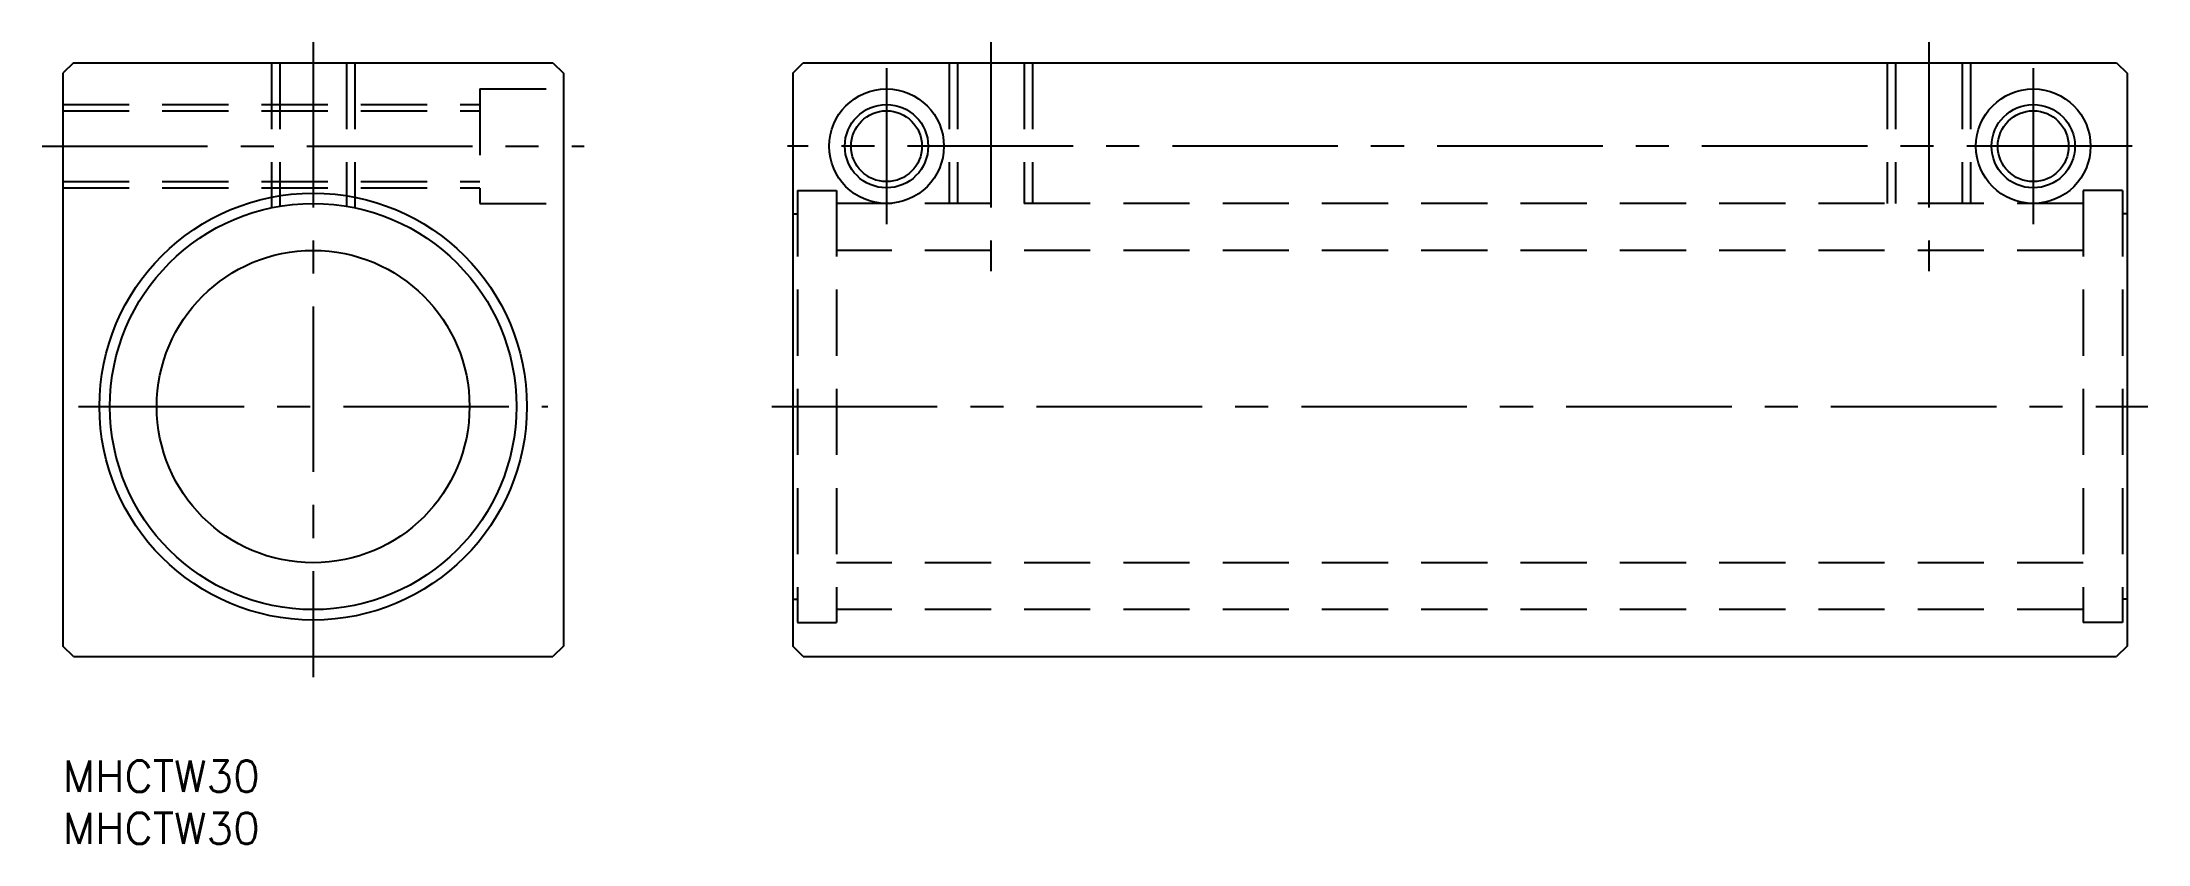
# Model space of a CAD drawing. Extents: x -2 to 200, y -8 to 69.
import ezdxf

# ---------------------------------------------------------------- set-up
doc = ezdxf.new("R2010")
doc.units = 0
doc.header["$LTSCALE"] = 0.5
doc.linetypes.add('CENTER', pattern=[50.8, 31.75, -6.35, 6.35, -6.35])
doc.linetypes.add('DASHED', pattern=[19.05, 12.7, -6.35])
for name, color, linetype in [('MSM_CENTER', 1, 'CENTER'), ('MSM_CONTINUOUS', 7, 'CONTINUOUS'), ('MSM_DASHED', 4, 'DASHED'), ('MSM_NARROW', 5, 'CONTINUOUS'), ('MSM_PART_NUMBER', 7, 'CONTINUOUS')]:
    doc.layers.add(name, color=color, linetype=linetype)
doc.styles.get("Standard").update_dxf_attribs({"font": 'txt.shx', "height": 3, "bigfont": 'bigfont.shx'})

msp = doc.modelspace()

# ---------------------------------------------------------------- linework, layer by layer
at = {"layer": 'MSM_CENTER'}
for p, q in [((24, 69), (24, 8)), ((89, 69), (89, 47)), ((179, 69), (179, 47)), ((79, 66.5), (79, 51.5)), ((189, 66.5), (189, 51.5)), ((-2, 59), (50, 59)), ((198.5, 59), (69.5, 59)), ((1.5, 34), (46.5, 34)), ((68, 34), (200, 34))]:
    msp.add_line(p, q, dxfattribs=at)
at = {"layer": 'MSM_CONTINUOUS'}
for p, q in [((1, 67), (0, 66)), ((1, 67), (47, 67)), ((9.5, 67), (9.5, 67)), ((47, 67), (48, 66)), ((70, 66), (71, 67)), ((71, 67), (197, 67)), ((197, 67), (198, 66)), ((0, 66), (0, 11)), ((48, 66), (48, 11)), ((70, 66), (70, 11)), ((198, 66), (198, 11)), ((1, 10), (0, 11)), ((48, 11), (47, 10)), ((71, 10), (70, 11)), ((198, 11), (197, 10)), ((1, 10), (47, 10)), ((71, 10), (197, 10))]:
    msp.add_line(p, q, dxfattribs=at)
for centre, radius in [((79, 59), 5.5), ((189, 59), 5.5), ((79, 59), 3.4), ((189, 59), 3.4), ((24, 34), 20.5), ((24, 34), 19.5), ((24, 34), 15)]:
    msp.add_circle(centre, radius, dxfattribs=at)
at = {"layer": 'MSM_DASHED'}
for p, q in [((20, 67), (20, 53.09)), ((20.8, 67), (20.8, 53.24)), ((27.2, 67), (27.2, 53.24)), ((28, 67), (28, 53.09)), ((85, 67), (85, 53.5)), ((85.8, 67), (85.8, 53.5)), ((92.2, 67), (92.2, 53.5)), ((93, 67), (93, 53.5)), ((175, 67), (175, 53.5)), ((175.8, 67), (175.8, 53.5)), ((182.2, 67), (182.2, 53.5)), ((183, 67), (183, 53.5)), ((0, 63), (40, 63)), ((40, 64.5), (40, 53.5)), ((40, 64.5), (48, 64.5)), ((0, 62.4), (40, 62.4)), ((0, 55.6), (40, 55.6)), ((0, 55), (40, 55)), ((70.45, 54.75), (70.45, 13.25)), ((70.45, 54.75), (74.2, 54.75)), ((74.2, 54.75), (74.2, 13.25)), ((193.8, 54.75), (193.8, 13.25)), ((197.55, 54.75), (193.8, 54.75)), ((197.55, 54.75), (197.55, 13.25)), ((40, 53.5), (48, 53.5)), ((193.8, 53.5), (74.2, 53.5)), ((70, 52.5), (70.45, 52.5)), ((198, 52.5), (197.55, 52.5)), ((193.8, 49), (74.2, 49)), ((193.8, 19), (74.2, 19)), ((70, 15.5), (70.45, 15.5)), ((193.8, 14.5), (74.2, 14.5)), ((198, 15.5), (197.55, 15.5)), ((70.45, 13.25), (74.2, 13.25)), ((197.55, 13.25), (193.8, 13.25))]:
    msp.add_line(p, q, dxfattribs=at)
at = {"layer": 'MSM_NARROW'}
for centre in [(79, 59), (189, 59)]:
    msp.add_circle(centre, 4, dxfattribs=at)

# ---------------------------------------------------------------- texts
at = {"layer": 'MSM_PART_NUMBER'}
for p in [(0, -3), (0, -8)]:
    msp.add_text('MHCTW30', height=3, dxfattribs=at).set_placement(p)

doc.saveas('drawing.dxf')
